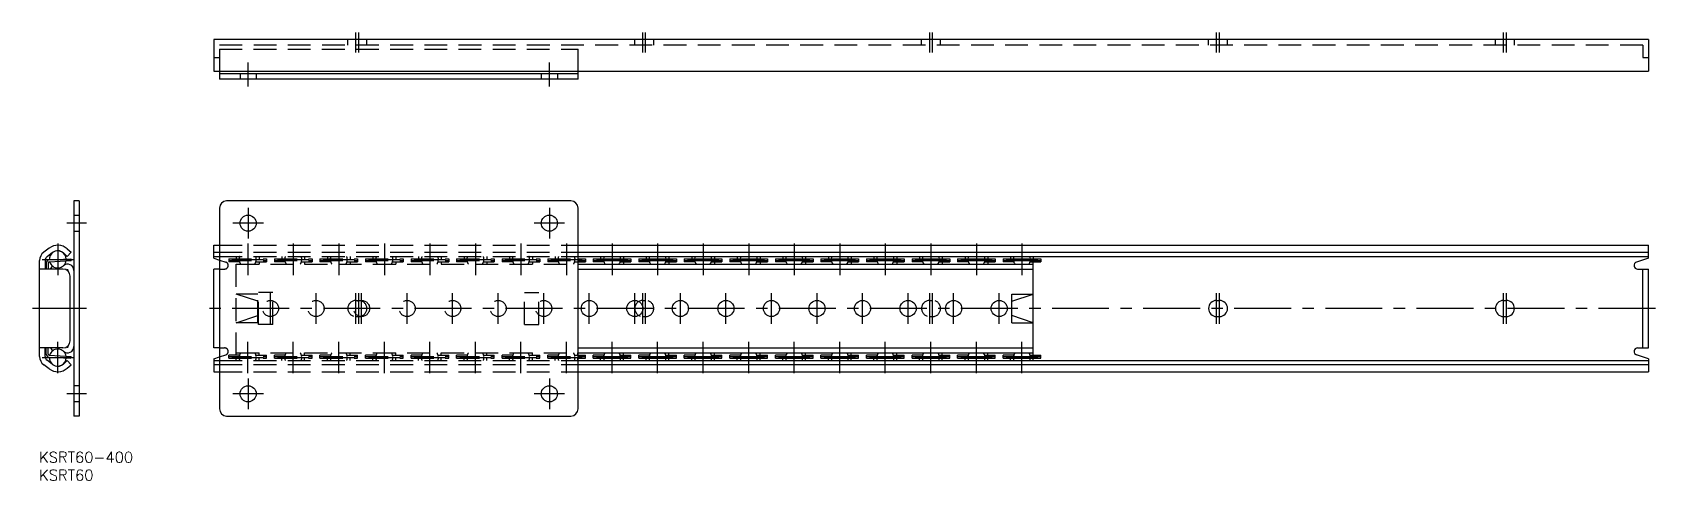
# Model space of a CAD drawing. Extents: x -2 to 451, y -8 to 117.
import ezdxf

# ---------------------------------------------------------------- set-up
doc = ezdxf.new("R2010")
doc.units = 0
doc.header["$LTSCALE"] = 0.5
doc.linetypes.add('CENTER', pattern=[50.8, 31.75, -6.35, 6.35, -6.35])
doc.linetypes.add('DASHED', pattern=[19.05, 12.7, -6.35])
for name, color, linetype in [('MSM_CENTER', 1, 'CENTER'), ('MSM_CONTINUOUS', 7, 'CONTINUOUS'), ('MSM_DASHED', 4, 'DASHED'), ('MSM_PART_NUMBER', 7, 'CONTINUOUS')]:
    doc.layers.add(name, color=color, linetype=linetype)
doc.styles.get("Standard").update_dxf_attribs({"font": 'txt.shx', "height": 3, "bigfont": 'bigfont.shx'})

msp = doc.modelspace()

# ---------------------------------------------------------------- linework, layer by layer
at = {"layer": 'MSM_CENTER'}
for p, q in [((88.19, 111.45), (88.19, 117)), ((88.99, 111.45), (88.99, 117)), ((168.19, 111.45), (168.19, 117)), ((168.99, 111.45), (168.99, 117)), ((248.19, 111.45), (248.19, 117)), ((248.99, 111.45), (248.99, 117)), ((328.19, 111.45), (328.19, 117)), ((328.99, 111.45), (328.99, 117)), ((408.19, 111.45), (408.19, 117)), ((408.99, 111.45), (408.99, 117)), ((58.14, 101.95), (58.14, 108.65)), ((142.14, 101.95), (142.14, 108.65)), ((58.14, 68.05), (58.14, 59.55)), ((142.14, 68.05), (142.14, 59.55)), ((13.05, 63.8), (7.55, 63.8)), ((62.39, 63.8), (53.89, 63.8)), ((146.39, 63.8), (137.89, 63.8)), ((5.05, 58.08), (5.05, 49.32)), ((58.02, 58.08), (58.02, 49.32)), ((70.72, 58.08), (70.72, 49.32)), ((83.42, 58.08), (83.42, 49.32)), ((96.12, 58.08), (96.12, 49.32)), ((108.82, 58.08), (108.82, 49.32)), ((121.52, 58.08), (121.52, 49.32)), ((134.22, 58.08), (134.22, 49.32)), ((146.92, 58.08), (146.92, 49.32)), ((159.62, 58.08), (159.62, 49.32)), ((172.32, 58.08), (172.32, 49.32)), ((185.02, 58.08), (185.02, 49.32)), ((197.72, 58.08), (197.72, 49.32)), ((210.42, 58.08), (210.42, 49.32)), ((223.12, 58.08), (223.12, 49.32)), ((235.82, 58.08), (235.82, 49.32)), ((248.52, 58.08), (248.52, 49.32)), ((261.22, 58.08), (261.22, 49.32)), ((273.92, 58.08), (273.92, 49.32)), ((0.67, 53.7), (9.43, 53.7)), ((53.64, 53.7), (62.4, 53.7)), ((66.34, 53.7), (75.1, 53.7)), ((79.04, 53.7), (87.8, 53.7)), ((91.74, 53.7), (100.5, 53.7)), ((104.44, 53.7), (113.2, 53.7)), ((117.14, 53.7), (125.9, 53.7)), ((129.84, 53.7), (138.6, 53.7)), ((142.54, 53.7), (151.3, 53.7)), ((155.24, 53.7), (164, 53.7)), ((167.94, 53.7), (176.7, 53.7)), ((180.64, 53.7), (189.4, 53.7)), ((193.34, 53.7), (202.1, 53.7)), ((206.04, 53.7), (214.8, 53.7)), ((218.74, 53.7), (227.5, 53.7)), ((231.44, 53.7), (240.2, 53.7)), ((244.14, 53.7), (252.9, 53.7)), ((256.84, 53.7), (265.6, 53.7)), ((269.54, 53.7), (278.3, 53.7)), ((64.37, 35.75), (64.37, 44.25)), ((77.07, 35.75), (77.07, 44.25)), ((88.19, 35.75), (88.19, 44.25)), ((88.99, 35.75), (88.99, 44.25)), ((89.77, 35.75), (89.77, 44.25)), ((102.47, 35.75), (102.47, 44.25)), ((115.17, 35.75), (115.17, 44.25)), ((127.87, 35.75), (127.87, 44.25)), ((140.57, 35.75), (140.57, 44.25)), ((153.27, 35.75), (153.27, 44.25)), ((165.97, 35.75), (165.97, 44.25)), ((168.19, 35.75), (168.19, 44.25)), ((168.99, 35.75), (168.99, 44.25)), ((178.67, 35.75), (178.67, 44.25)), ((191.37, 35.75), (191.37, 44.25)), ((204.07, 35.75), (204.07, 44.25)), ((216.77, 35.75), (216.77, 44.25)), ((229.47, 35.75), (229.47, 44.25)), ((242.17, 35.75), (242.17, 44.25)), ((248.19, 35.75), (248.19, 44.25)), ((248.99, 35.75), (248.99, 44.25)), ((254.87, 35.75), (254.87, 44.25)), ((267.57, 35.75), (267.57, 44.25)), ((328.19, 35.75), (328.19, 44.25)), ((328.99, 35.75), (328.99, 44.25)), ((408.19, 35.75), (408.19, 44.25)), ((408.99, 35.75), (408.99, 44.25)), ((13.05, 40), (-2, 40)), ((450.59, 40), (46.59, 40)), ((5.05, 21.91), (5.05, 30.67)), ((58.02, 21.92), (58.02, 30.68)), ((70.72, 21.92), (70.72, 30.68)), ((83.42, 21.92), (83.42, 30.68)), ((96.12, 21.92), (96.12, 30.68)), ((108.82, 21.92), (108.82, 30.68)), ((121.52, 21.92), (121.52, 30.68)), ((134.22, 21.92), (134.22, 30.68)), ((146.92, 21.92), (146.92, 30.68)), ((159.62, 21.92), (159.62, 30.68)), ((172.32, 21.92), (172.32, 30.68)), ((185.02, 21.92), (185.02, 30.68)), ((197.72, 21.92), (197.72, 30.68)), ((210.42, 21.92), (210.42, 30.68)), ((223.12, 21.92), (223.12, 30.68)), ((235.82, 21.92), (235.82, 30.68)), ((248.52, 21.92), (248.52, 30.68)), ((261.22, 21.92), (261.22, 30.68)), ((273.92, 21.92), (273.92, 30.68)), ((0.67, 26.29), (9.43, 26.29)), ((53.64, 26.3), (62.4, 26.3)), ((66.34, 26.3), (75.1, 26.3)), ((79.04, 26.3), (87.8, 26.3)), ((91.74, 26.3), (100.5, 26.3)), ((104.44, 26.3), (113.2, 26.3)), ((117.14, 26.3), (125.9, 26.3)), ((129.84, 26.3), (138.6, 26.3)), ((142.54, 26.3), (151.3, 26.3)), ((155.24, 26.3), (164, 26.3)), ((167.94, 26.3), (176.7, 26.3)), ((180.64, 26.3), (189.4, 26.3)), ((193.34, 26.3), (202.1, 26.3)), ((206.04, 26.3), (214.8, 26.3)), ((218.74, 26.3), (227.5, 26.3)), ((231.44, 26.3), (240.2, 26.3)), ((244.14, 26.3), (252.9, 26.3)), ((256.84, 26.3), (265.6, 26.3)), ((269.54, 26.3), (278.3, 26.3)), ((58.14, 20.45), (58.14, 11.95)), ((142.14, 20.45), (142.14, 11.95)), ((13.05, 16.2), (7.55, 16.2)), ((62.39, 16.2), (53.89, 16.2)), ((146.39, 16.2), (137.89, 16.2))]:
    msp.add_line(p, q, dxfattribs=at)
at = {"layer": 'MSM_CONTINUOUS'}
for p, q in [((448.59, 115), (48.59, 115)), ((48.59, 115), (48.59, 106.24)), ((448.59, 115), (448.59, 106.24)), ((48.59, 106.24), (448.59, 106.24)), ((50.14, 106.24), (50.14, 103.95)), ((150.14, 105.45), (50.14, 105.45)), ((150.14, 103.95), (150.14, 106.24)), ((150.14, 103.95), (50.14, 103.95)), ((11.05, 70), (9.55, 70)), ((9.55, 70), (9.55, 10)), ((11.05, 70), (11.05, 10)), ((50.14, 68), (50.14, 12)), ((148.14, 70), (52.14, 70)), ((150.14, 12), (150.14, 68)), ((2.68, 56.85), (1.13, 55.69)), ((3.61, 55.62), (2.07, 54.45)), ((6.65, 55.48), (7.72, 54.52)), ((7.69, 56.63), (8.76, 55.67)), ((7.72, 54.52), (8.76, 55.67)), ((48.59, 54), (48.59, 57.65)), ((48.59, 57.65), (50.14, 57.65)), ((48.59, 55.67), (50.14, 55.67)), ((48.59, 54.52), (50.14, 54.52)), ((150.14, 57.65), (448.59, 57.65)), ((150.14, 55.67), (448.59, 55.67)), ((150.14, 54.52), (448.59, 54.52)), ((156.44, 54.52), (156.44, 53.87)), ((162.79, 54.52), (162.79, 53.87)), ((169.14, 54.52), (169.14, 53.87)), ((175.49, 54.52), (175.49, 53.87)), ((181.84, 54.52), (181.84, 53.87)), ((188.19, 54.52), (188.19, 53.87)), ((194.54, 54.52), (194.54, 53.87)), ((200.89, 54.52), (200.89, 53.87)), ((207.24, 54.52), (207.24, 53.87)), ((213.59, 54.52), (213.59, 53.87)), ((219.94, 54.52), (219.94, 53.87)), ((226.29, 54.52), (226.29, 53.87)), ((232.64, 54.52), (232.64, 53.87)), ((238.99, 54.52), (238.99, 53.87)), ((245.34, 54.52), (245.34, 53.87)), ((251.69, 54.52), (251.69, 53.87)), ((258.04, 54.52), (258.04, 53.87)), ((264.39, 54.52), (264.39, 53.87)), ((270.74, 54.52), (270.74, 53.87)), ((277.09, 54.52), (277.09, 53.87)), ((448.59, 54), (448.59, 57.65)), ((0, 26.58), (0, 53.42)), ((6.5, 51), (0, 51)), ((1.55, 53.42), (1.55, 51)), ((1.85, 52.74), (1.85, 51)), ((2.35, 52.74), (2.35, 51)), ((2.61, 53.54), (8.72, 53.86)), ((2.63, 53.04), (8.75, 53.36)), ((3.01, 51), (3.62, 51.8)), ((8, 50.32), (8, 50.62)), ((8.72, 53.86), (8.75, 53.36)), ((48.59, 54), (50.14, 53.51)), ((48.59, 29), (48.59, 51)), ((50.14, 51), (48.59, 51)), ((150.14, 53.87), (152.17, 53.87)), ((150.14, 53.37), (152.17, 53.37)), ((150.14, 53.03), (152.17, 53.03)), ((150.14, 52.37), (277.09, 52.37)), ((150.14, 51), (277.09, 51)), ((152.17, 53.87), (152.17, 53.03)), ((154.37, 53.87), (164.87, 53.87)), ((154.37, 53.87), (154.37, 53.03)), ((154.37, 53.37), (164.87, 53.37)), ((157.33, 53.03), (154.37, 53.03)), ((161.9, 53.03), (164.87, 53.03)), ((162.79, 53.03), (162.79, 52.37)), ((164.87, 53.87), (164.87, 53.03)), ((167.07, 53.87), (177.57, 53.87)), ((167.07, 53.87), (167.07, 53.03)), ((167.07, 53.37), (177.57, 53.37)), ((170.03, 53.03), (167.07, 53.03)), ((174.6, 53.03), (177.57, 53.03)), ((175.49, 53.03), (175.49, 52.37)), ((177.57, 53.87), (177.57, 53.03)), ((179.77, 53.87), (179.77, 53.03)), ((179.77, 53.87), (190.27, 53.87)), ((179.77, 53.37), (190.27, 53.37)), ((182.73, 53.03), (179.77, 53.03)), ((187.3, 53.03), (190.27, 53.03)), ((188.19, 53.03), (188.19, 52.37)), ((190.27, 53.87), (190.27, 53.03)), ((192.47, 53.87), (202.97, 53.87)), ((192.47, 53.87), (192.47, 53.03)), ((192.47, 53.37), (202.97, 53.37)), ((195.43, 53.03), (192.47, 53.03)), ((200, 53.03), (202.97, 53.03)), ((200.89, 53.03), (200.89, 52.37)), ((202.97, 53.87), (202.97, 53.03)), ((205.17, 53.87), (215.67, 53.87)), ((205.17, 53.87), (205.17, 53.03)), ((205.17, 53.37), (215.67, 53.37)), ((208.13, 53.03), (205.17, 53.03)), ((212.7, 53.03), (215.67, 53.03)), ((213.59, 53.03), (213.59, 52.37)), ((215.67, 53.87), (215.67, 53.03)), ((217.87, 53.87), (228.37, 53.87)), ((217.87, 53.87), (217.87, 53.03)), ((217.87, 53.37), (228.37, 53.37)), ((220.83, 53.03), (217.87, 53.03)), ((225.4, 53.03), (228.37, 53.03)), ((226.29, 53.03), (226.29, 52.37)), ((228.37, 53.87), (228.37, 53.03)), ((230.57, 53.87), (241.07, 53.87)), ((230.57, 53.87), (230.57, 53.03)), ((230.57, 53.37), (241.07, 53.37)), ((233.53, 53.03), (230.57, 53.03)), ((238.1, 53.03), (241.07, 53.03)), ((238.99, 53.03), (238.99, 52.37)), ((241.07, 53.87), (241.07, 53.03)), ((243.27, 53.87), (253.77, 53.87)), ((243.27, 53.87), (243.27, 53.03)), ((243.27, 53.37), (253.77, 53.37)), ((246.23, 53.03), (243.27, 53.03)), ((250.8, 53.03), (253.77, 53.03)), ((251.69, 53.03), (251.69, 52.37)), ((253.77, 53.87), (253.77, 53.03)), ((255.97, 53.87), (266.47, 53.87)), ((255.97, 53.87), (255.97, 53.03)), ((255.97, 53.37), (266.47, 53.37)), ((258.93, 53.03), (255.97, 53.03)), ((263.5, 53.03), (266.47, 53.03)), ((264.39, 53.03), (264.39, 52.37)), ((266.47, 53.87), (266.47, 53.03)), ((268.67, 53.87), (279.17, 53.87)), ((268.67, 53.87), (268.67, 53.03)), ((268.67, 53.37), (279.17, 53.37)), ((271.63, 53.03), (268.67, 53.03)), ((276.2, 53.03), (279.17, 53.03)), ((277.09, 26.97), (277.09, 53.03)), ((279.17, 53.87), (279.17, 53.03)), ((448.59, 54), (445.29, 52.95)), ((445.59, 51), (448.59, 51)), ((447.04, 29), (447.04, 51)), ((448.59, 29), (448.59, 51)), ((8.5, 31), (8.5, 49)), ((271.09, 44), (277.09, 44)), ((271.09, 42), (277.09, 44)), ((271.09, 36), (271.09, 44)), ((328.19, 42.25), (328.99, 42.25)), ((408.19, 42.25), (408.99, 42.25)), ((277.09, 36), (271.09, 38)), ((328.19, 37.75), (328.99, 37.75)), ((408.19, 37.75), (408.99, 37.75)), ((271.09, 36), (277.09, 36)), ((6.5, 29), (0, 29)), ((1.55, 26.58), (1.55, 29)), ((1.85, 27.25), (1.85, 29)), ((2.35, 27.25), (2.35, 29)), ((3.01, 29), (3.62, 28.19)), ((8, 29.37), (8, 29.68)), ((50.14, 29), (48.59, 29)), ((150.14, 29), (277.09, 29)), ((150.14, 27.63), (277.09, 27.63)), ((162.79, 26.97), (162.79, 27.63)), ((175.49, 26.97), (175.49, 27.63)), ((188.19, 26.97), (188.19, 27.63)), ((200.89, 26.97), (200.89, 27.63)), ((213.59, 26.97), (213.59, 27.63)), ((226.29, 26.97), (226.29, 27.63)), ((238.99, 26.97), (238.99, 27.63)), ((251.69, 26.97), (251.69, 27.63)), ((264.39, 26.97), (264.39, 27.63)), ((445.59, 29), (448.59, 29)), ((2.68, 23.14), (1.13, 24.3)), ((3.61, 24.38), (2.07, 25.54)), ((2.61, 26.45), (8.72, 26.13)), ((2.63, 26.95), (8.75, 26.63)), ((6.65, 24.51), (7.72, 25.48)), ((7.69, 23.36), (8.76, 24.32)), ((7.72, 25.48), (8.76, 24.32)), ((8.72, 26.13), (8.75, 26.63)), ((48.59, 26), (50.14, 26.49)), ((48.59, 26), (48.59, 22.35)), ((48.59, 25.48), (50.14, 25.48)), ((48.59, 24.33), (50.14, 24.33)), ((150.14, 26.97), (152.17, 26.97)), ((150.14, 26.63), (152.17, 26.63)), ((150.14, 26.13), (152.17, 26.13)), ((150.14, 25.48), (448.59, 25.48)), ((150.14, 24.33), (448.59, 24.33)), ((152.17, 26.13), (152.17, 26.97)), ((157.33, 26.97), (154.37, 26.97)), ((154.37, 26.13), (154.37, 26.97)), ((154.37, 26.63), (164.87, 26.63)), ((154.37, 26.13), (164.87, 26.13)), ((156.44, 25.48), (156.44, 26.13)), ((161.9, 26.97), (164.87, 26.97)), ((162.79, 25.48), (162.79, 26.13)), ((164.87, 26.13), (164.87, 26.97)), ((170.03, 26.97), (167.07, 26.97)), ((167.07, 26.13), (167.07, 26.97)), ((167.07, 26.63), (177.57, 26.63)), ((167.07, 26.13), (177.57, 26.13)), ((169.14, 25.48), (169.14, 26.13)), ((174.6, 26.97), (177.57, 26.97)), ((175.49, 25.48), (175.49, 26.13)), ((177.57, 26.13), (177.57, 26.97)), ((179.77, 26.13), (179.77, 26.97)), ((182.73, 26.97), (179.77, 26.97)), ((179.77, 26.63), (190.27, 26.63)), ((179.77, 26.13), (190.27, 26.13)), ((181.84, 25.48), (181.84, 26.13)), ((187.3, 26.97), (190.27, 26.97)), ((188.19, 25.48), (188.19, 26.13)), ((190.27, 26.13), (190.27, 26.97)), ((195.43, 26.97), (192.47, 26.97)), ((192.47, 26.13), (192.47, 26.97)), ((192.47, 26.63), (202.97, 26.63)), ((192.47, 26.13), (202.97, 26.13)), ((194.54, 25.48), (194.54, 26.13)), ((200, 26.97), (202.97, 26.97)), ((200.89, 25.48), (200.89, 26.13)), ((202.97, 26.13), (202.97, 26.97)), ((208.13, 26.97), (205.17, 26.97)), ((205.17, 26.13), (205.17, 26.97)), ((205.17, 26.63), (215.67, 26.63)), ((205.17, 26.13), (215.67, 26.13)), ((207.24, 25.48), (207.24, 26.13)), ((212.7, 26.97), (215.67, 26.97)), ((213.59, 25.48), (213.59, 26.13)), ((215.67, 26.13), (215.67, 26.97)), ((220.83, 26.97), (217.87, 26.97)), ((217.87, 26.13), (217.87, 26.97)), ((217.87, 26.63), (228.37, 26.63)), ((217.87, 26.13), (228.37, 26.13)), ((219.94, 25.48), (219.94, 26.13)), ((225.4, 26.97), (228.37, 26.97)), ((226.29, 25.48), (226.29, 26.13)), ((228.37, 26.13), (228.37, 26.97)), ((230.57, 26.13), (230.57, 26.97)), ((233.53, 26.97), (230.57, 26.97)), ((230.57, 26.63), (241.07, 26.63)), ((230.57, 26.13), (241.07, 26.13)), ((232.64, 25.48), (232.64, 26.13)), ((238.1, 26.97), (241.07, 26.97)), ((238.99, 25.48), (238.99, 26.13)), ((241.07, 26.13), (241.07, 26.97)), ((243.27, 26.13), (243.27, 26.97)), ((246.23, 26.97), (243.27, 26.97)), ((243.27, 26.63), (253.77, 26.63)), ((243.27, 26.13), (253.77, 26.13)), ((245.34, 25.48), (245.34, 26.13)), ((250.8, 26.97), (253.77, 26.97)), ((251.69, 25.48), (251.69, 26.13)), ((253.77, 26.13), (253.77, 26.97)), ((255.97, 26.13), (255.97, 26.97)), ((258.93, 26.97), (255.97, 26.97)), ((255.97, 26.63), (266.47, 26.63)), ((255.97, 26.13), (266.47, 26.13)), ((258.04, 25.48), (258.04, 26.13)), ((263.5, 26.97), (266.47, 26.97)), ((264.39, 25.48), (264.39, 26.13)), ((266.47, 26.13), (266.47, 26.97)), ((268.67, 26.13), (268.67, 26.97)), ((271.63, 26.97), (268.67, 26.97)), ((268.67, 26.63), (279.17, 26.63)), ((268.67, 26.13), (279.17, 26.13)), ((270.74, 25.48), (270.74, 26.13)), ((276.2, 26.97), (279.17, 26.97)), ((277.09, 25.48), (277.09, 26.13)), ((279.17, 26.13), (279.17, 26.97)), ((448.59, 26), (445.29, 27.05)), ((448.59, 26), (448.59, 22.35)), ((48.59, 22.35), (50.14, 22.35)), ((150.14, 22.35), (448.59, 22.35)), ((11.05, 10), (9.55, 10)), ((52.14, 10), (148.14, 10))]:
    msp.add_line(p, q, dxfattribs=at)
for centre in [(58.14, 63.8), (142.14, 63.8), (153.27, 40), (165.97, 40), (178.67, 40), (191.37, 40), (204.07, 40), (216.77, 40), (229.47, 40), (242.17, 40), (254.87, 40), (267.57, 40), (58.14, 16.2), (142.14, 16.2)]:
    msp.add_circle(centre, 2.25, dxfattribs=at)
for centre, radius, start, end in [((52.14, 68), 2, 90, 180), ((148.14, 68), 2, 0, 90), ((2.85, 53.42), 2.85, 127, 180), ((2.85, 53.42), 1.3, 127, 180), ((5.05, 53.7), 2.38, 2.2236, 183.7764), ((5.05, 53.7), 3.94, 48, 127), ((5.05, 53.7), 2.39, 48, 127), ((159.62, 53.7), 2.38, 159.9452, 176.1394), ((159.62, 53.7), 2.38, 3.8606, 20.0548), ((172.32, 53.7), 2.38, 159.9452, 176.1394), ((172.32, 53.7), 2.38, 3.8606, 20.0548), ((185.02, 53.7), 2.38, 159.9452, 176.1394), ((185.02, 53.7), 2.38, 3.8606, 20.0548), ((197.72, 53.7), 2.38, 159.9452, 176.1394), ((197.72, 53.7), 2.38, 3.8606, 20.0548), ((210.42, 53.7), 2.38, 159.9452, 176.1394), ((210.42, 53.7), 2.38, 3.8606, 20.0548), ((223.12, 53.7), 2.38, 159.9452, 176.1394), ((223.12, 53.7), 2.38, 3.8606, 20.0548), ((235.82, 53.7), 2.38, 159.9452, 176.1394), ((235.82, 53.7), 2.38, 3.8606, 20.0548), ((248.52, 53.7), 2.38, 159.9452, 176.1394), ((248.52, 53.7), 2.38, 3.8606, 20.0548), ((261.22, 53.7), 2.38, 159.9452, 176.1394), ((261.22, 53.7), 2.38, 3.8606, 20.0548), ((273.92, 53.7), 2.38, 159.9452, 176.1394), ((273.92, 53.7), 2.38, 3.8606, 20.0548), ((2.65, 52.74), 0.8, 93, 180), ((2.65, 52.74), 0.3, 93, 180), ((5.05, 53.7), 2.38, 195.9226, 350.0774), ((6.5, 49), 2, 0, 90), ((7.8, 50.62), 1.75, 0, 131.7483), ((5.05, 53.7), 3.93, 309.8883, 311.7483), ((7.8, 50.62), 0.2, 0, 131.7483), ((159.62, 53.7), 2.38, 188.1907, 214.0122), ((159.62, 53.7), 2.38, 325.9878, 351.8093), ((172.32, 53.7), 2.38, 188.1907, 214.0122), ((172.32, 53.7), 2.38, 325.9878, 351.8093), ((185.02, 53.7), 2.38, 188.1907, 214.0122), ((185.02, 53.7), 2.38, 325.9878, 351.8093), ((197.72, 53.7), 2.38, 188.1907, 214.0122), ((197.72, 53.7), 2.38, 325.9878, 351.8093), ((210.42, 53.7), 2.38, 188.1907, 214.0122), ((210.42, 53.7), 2.38, 325.9878, 351.8093), ((223.12, 53.7), 2.38, 188.1907, 214.0122), ((223.12, 53.7), 2.38, 325.9878, 351.8093), ((235.82, 53.7), 2.38, 188.1907, 214.0122), ((235.82, 53.7), 2.38, 325.9878, 351.8093), ((248.52, 53.7), 2.38, 188.1907, 214.0122), ((248.52, 53.7), 2.38, 325.9878, 351.8093), ((261.22, 53.7), 2.38, 188.1907, 214.0122), ((261.22, 53.7), 2.38, 325.9878, 351.8093), ((273.92, 53.7), 2.38, 188.1907, 214.0122), ((273.92, 53.7), 2.38, 325.9878, 351.8093), ((445.59, 52), 1, 107.588, 270), ((328.19, 40), 2.25, 90, 270), ((328.99, 40), 2.25, 270, 90), ((408.19, 40), 2.25, 90, 270), ((408.99, 40), 2.25, 270, 90), ((2.65, 27.25), 0.8, 180, 267), ((2.65, 27.25), 0.3, 180, 267), ((5.05, 26.29), 2.38, 9.9226, 164.0774), ((6.5, 31), 2, 270, 0), ((7.8, 29.37), 1.75, 228.2517, 0), ((5.05, 26.29), 3.93, 48.2517, 50.1117), ((7.8, 29.37), 0.2, 228.2517, 0), ((159.62, 26.3), 2.38, 145.9878, 171.8093), ((159.62, 26.3), 2.38, 8.1907, 34.0122), ((172.32, 26.3), 2.38, 145.9878, 171.8093), ((172.32, 26.3), 2.38, 8.1907, 34.0122), ((185.02, 26.3), 2.38, 145.9878, 171.8093), ((185.02, 26.3), 2.38, 8.1907, 34.0122), ((197.72, 26.3), 2.38, 145.9878, 171.8093), ((197.72, 26.3), 2.38, 8.1907, 34.0122), ((210.42, 26.3), 2.38, 145.9878, 171.8093), ((210.42, 26.3), 2.38, 8.1907, 34.0122), ((223.12, 26.3), 2.38, 145.9878, 171.8093), ((223.12, 26.3), 2.38, 8.1907, 34.0122), ((235.82, 26.3), 2.38, 145.9878, 171.8093), ((235.82, 26.3), 2.38, 8.1907, 34.0122), ((248.52, 26.3), 2.38, 145.9878, 171.8093), ((248.52, 26.3), 2.38, 8.1907, 34.0122), ((261.22, 26.3), 2.38, 145.9878, 171.8093), ((261.22, 26.3), 2.38, 8.1907, 34.0122), ((273.92, 26.3), 2.38, 145.9878, 171.8093), ((273.92, 26.3), 2.38, 8.1907, 34.0122), ((445.59, 28), 1, 90, 252.412), ((2.85, 26.58), 2.85, 180, 233), ((2.85, 26.58), 1.3, 180, 233), ((5.05, 26.29), 2.38, 176.2236, 357.7764), ((5.05, 26.29), 3.94, 233, 312), ((5.05, 26.29), 2.39, 233, 312), ((159.62, 26.3), 2.38, 183.8606, 200.0548), ((159.62, 26.3), 2.38, 339.9452, 356.1394), ((172.32, 26.3), 2.38, 183.8606, 200.0548), ((172.32, 26.3), 2.38, 339.9452, 356.1394), ((185.02, 26.3), 2.38, 183.8606, 200.0548), ((185.02, 26.3), 2.38, 339.9452, 356.1394), ((197.72, 26.3), 2.38, 183.8606, 200.0548), ((197.72, 26.3), 2.38, 339.9452, 356.1394), ((210.42, 26.3), 2.38, 183.8606, 200.0548), ((210.42, 26.3), 2.38, 339.9452, 356.1394), ((223.12, 26.3), 2.38, 183.8606, 200.0548), ((223.12, 26.3), 2.38, 339.9452, 356.1394), ((235.82, 26.3), 2.38, 183.8606, 200.0548), ((235.82, 26.3), 2.38, 339.9452, 356.1394), ((248.52, 26.3), 2.38, 183.8606, 200.0548), ((248.52, 26.3), 2.38, 339.9452, 356.1394), ((261.22, 26.3), 2.38, 183.8606, 200.0548), ((261.22, 26.3), 2.38, 339.9452, 356.1394), ((273.92, 26.3), 2.38, 183.8606, 200.0548), ((273.92, 26.3), 2.38, 339.9452, 356.1394), ((52.14, 12), 2, 180, 270), ((148.14, 12), 2, 270, 360)]:
    msp.add_arc(centre, radius, start, end, dxfattribs=at)
at = {"layer": 'MSM_DASHED'}
for p, q in [((447.04, 113.45), (48.59, 113.45)), ((85.94, 113.45), (85.94, 115)), ((91.24, 113.45), (91.24, 115)), ((165.94, 113.45), (165.94, 115)), ((171.24, 113.45), (171.24, 115)), ((245.94, 113.45), (245.94, 115)), ((251.24, 113.45), (251.24, 115)), ((325.94, 113.45), (325.94, 115)), ((331.24, 113.45), (331.24, 115)), ((405.94, 113.45), (405.94, 115)), ((411.24, 113.45), (411.24, 115)), ((447.04, 113.45), (447.04, 110)), ((48.59, 110), (50.14, 110)), ((50.14, 112.32), (150.14, 112.32)), ((50.14, 112.32), (50.14, 106.24)), ((150.14, 106.24), (150.14, 112.32)), ((447.04, 110), (448.59, 110)), ((55.89, 105.45), (55.89, 103.95)), ((60.39, 105.45), (60.39, 103.95)), ((139.89, 105.45), (139.89, 103.95)), ((144.39, 105.45), (144.39, 103.95)), ((9.55, 66.05), (11.05, 66.05)), ((9.55, 61.55), (11.05, 61.55)), ((50.14, 57.65), (150.14, 57.65)), ((50.14, 55.67), (150.14, 55.67)), ((50.14, 54.52), (150.14, 54.52)), ((54.84, 54.52), (54.84, 53.87)), ((61.19, 54.52), (61.19, 53.87)), ((67.54, 54.52), (67.54, 53.87)), ((73.89, 54.52), (73.89, 53.87)), ((80.24, 54.52), (80.24, 53.87)), ((86.59, 54.52), (86.59, 53.87)), ((92.94, 54.52), (92.94, 53.87)), ((99.29, 54.52), (99.29, 53.87)), ((105.64, 54.52), (105.64, 53.87)), ((111.99, 54.52), (111.99, 53.87)), ((118.34, 54.52), (118.34, 53.87)), ((124.69, 54.52), (124.69, 53.87)), ((131.04, 54.52), (131.04, 53.87)), ((137.39, 54.52), (137.39, 53.87)), ((143.74, 54.52), (143.74, 53.87)), ((150.09, 54.52), (150.09, 53.87)), ((50.14, 53.51), (51.89, 52.95)), ((50.14, 51), (51.59, 51)), ((52.77, 53.87), (63.27, 53.87)), ((52.77, 53.87), (52.77, 53.03)), ((52.77, 53.37), (63.27, 53.37)), ((55.73, 53.03), (52.77, 53.03)), ((54.84, 26.97), (54.84, 53.03)), ((54.84, 52.37), (150.14, 52.37)), ((60.3, 53.03), (63.27, 53.03)), ((61.19, 53.03), (61.19, 52.37)), ((63.27, 53.87), (63.27, 53.03)), ((65.47, 53.87), (75.97, 53.87)), ((65.47, 53.87), (65.47, 53.03)), ((65.47, 53.37), (75.97, 53.37)), ((68.43, 53.03), (65.47, 53.03)), ((73, 53.03), (75.97, 53.03)), ((73.89, 53.03), (73.89, 52.37)), ((75.97, 53.87), (75.97, 53.03)), ((78.17, 53.87), (88.67, 53.87)), ((78.17, 53.87), (78.17, 53.03)), ((78.17, 53.37), (88.67, 53.37)), ((81.13, 53.03), (78.17, 53.03)), ((85.7, 53.03), (88.67, 53.03)), ((86.59, 53.03), (86.59, 52.37)), ((88.67, 53.87), (88.67, 53.03)), ((90.87, 53.87), (101.37, 53.87)), ((90.87, 53.87), (90.87, 53.03)), ((90.87, 53.37), (101.37, 53.37)), ((93.83, 53.03), (90.87, 53.03)), ((98.4, 53.03), (101.37, 53.03)), ((99.29, 53.03), (99.29, 52.37)), ((101.37, 53.87), (101.37, 53.03)), ((103.57, 53.87), (114.07, 53.87)), ((103.57, 53.87), (103.57, 53.03)), ((103.57, 53.37), (114.07, 53.37)), ((106.53, 53.03), (103.57, 53.03)), ((111.1, 53.03), (114.07, 53.03)), ((111.99, 53.03), (111.99, 52.37)), ((114.07, 53.87), (114.07, 53.03)), ((116.27, 53.87), (126.77, 53.87)), ((116.27, 53.87), (116.27, 53.03)), ((116.27, 53.37), (126.77, 53.37)), ((119.23, 53.03), (116.27, 53.03)), ((123.8, 53.03), (126.77, 53.03)), ((124.69, 53.03), (124.69, 52.37)), ((126.77, 53.87), (126.77, 53.03)), ((128.97, 53.87), (139.47, 53.87)), ((128.97, 53.87), (128.97, 53.03)), ((128.97, 53.37), (139.47, 53.37)), ((131.93, 53.03), (128.97, 53.03)), ((136.5, 53.03), (139.47, 53.03)), ((137.39, 53.03), (137.39, 52.37)), ((139.47, 53.87), (139.47, 53.03)), ((141.67, 53.87), (141.67, 53.03)), ((141.67, 53.87), (150.14, 53.87)), ((141.67, 53.37), (150.14, 53.37)), ((144.63, 53.03), (141.67, 53.03)), ((149.2, 53.03), (150.14, 53.03)), ((150.09, 53.03), (150.09, 52.37)), ((60.84, 42), (54.84, 44)), ((60.84, 44), (54.84, 44)), ((60.84, 36), (60.84, 44)), ((65.04, 44.5), (61.04, 44.5)), ((61.04, 35.5), (61.04, 44.5)), ((65.04, 35.5), (65.04, 44.5)), ((88.19, 42.25), (88.99, 42.25)), ((135.24, 44.5), (139.24, 44.5)), ((135.24, 35.5), (135.24, 44.5)), ((139.24, 35.5), (139.24, 44.5)), ((168.19, 42.25), (168.99, 42.25)), ((248.19, 42.25), (248.99, 42.25)), ((54.84, 36), (60.84, 38)), ((88.19, 37.75), (88.99, 37.75)), ((168.19, 37.75), (168.99, 37.75)), ((248.19, 37.75), (248.99, 37.75)), ((60.84, 36), (54.84, 36)), ((65.04, 35.5), (61.04, 35.5)), ((135.24, 35.5), (139.24, 35.5)), ((50.14, 29), (51.59, 29)), ((54.84, 27.63), (150.14, 27.63)), ((61.19, 26.97), (61.19, 27.63)), ((73.89, 26.97), (73.89, 27.63)), ((86.59, 26.97), (86.59, 27.63)), ((99.29, 26.97), (99.29, 27.63)), ((111.99, 26.97), (111.99, 27.63)), ((124.69, 26.97), (124.69, 27.63)), ((137.39, 26.97), (137.39, 27.63)), ((150.09, 26.97), (150.09, 27.63)), ((50.14, 26.49), (51.89, 27.05)), ((50.14, 25.48), (150.14, 25.48)), ((50.14, 24.33), (150.14, 24.33)), ((52.77, 26.13), (52.77, 26.97)), ((55.73, 26.97), (52.77, 26.97)), ((52.77, 26.63), (63.27, 26.63)), ((52.77, 26.13), (63.27, 26.13)), ((54.84, 25.48), (54.84, 26.13)), ((60.3, 26.97), (63.27, 26.97)), ((61.19, 25.48), (61.19, 26.13)), ((63.27, 26.13), (63.27, 26.97)), ((68.43, 26.97), (65.47, 26.97)), ((65.47, 26.13), (65.47, 26.97)), ((65.47, 26.63), (75.97, 26.63)), ((65.47, 26.13), (75.97, 26.13)), ((67.54, 25.48), (67.54, 26.13)), ((73, 26.97), (75.97, 26.97)), ((73.89, 25.48), (73.89, 26.13)), ((75.97, 26.13), (75.97, 26.97)), ((81.13, 26.97), (78.17, 26.97)), ((78.17, 26.13), (78.17, 26.97)), ((78.17, 26.63), (88.67, 26.63)), ((78.17, 26.13), (88.67, 26.13)), ((80.24, 25.48), (80.24, 26.13)), ((85.7, 26.97), (88.67, 26.97)), ((86.59, 25.48), (86.59, 26.13)), ((88.67, 26.13), (88.67, 26.97)), ((93.83, 26.97), (90.87, 26.97)), ((90.87, 26.13), (90.87, 26.97)), ((90.87, 26.63), (101.37, 26.63)), ((90.87, 26.13), (101.37, 26.13)), ((92.94, 25.48), (92.94, 26.13)), ((98.4, 26.97), (101.37, 26.97)), ((99.29, 25.48), (99.29, 26.13)), ((101.37, 26.13), (101.37, 26.97)), ((106.53, 26.97), (103.57, 26.97)), ((103.57, 26.13), (103.57, 26.97)), ((103.57, 26.63), (114.07, 26.63)), ((103.57, 26.13), (114.07, 26.13)), ((105.64, 25.48), (105.64, 26.13)), ((111.1, 26.97), (114.07, 26.97)), ((111.99, 25.48), (111.99, 26.13)), ((114.07, 26.13), (114.07, 26.97)), ((119.23, 26.97), (116.27, 26.97)), ((116.27, 26.13), (116.27, 26.97)), ((116.27, 26.63), (126.77, 26.63)), ((116.27, 26.13), (126.77, 26.13)), ((118.34, 25.48), (118.34, 26.13)), ((123.8, 26.97), (126.77, 26.97)), ((124.69, 25.48), (124.69, 26.13)), ((126.77, 26.13), (126.77, 26.97)), ((131.93, 26.97), (128.97, 26.97)), ((128.97, 26.13), (128.97, 26.97)), ((128.97, 26.63), (139.47, 26.63)), ((128.97, 26.13), (139.47, 26.13)), ((131.04, 25.48), (131.04, 26.13)), ((136.5, 26.97), (139.47, 26.97)), ((137.39, 25.48), (137.39, 26.13)), ((139.47, 26.13), (139.47, 26.97)), ((144.63, 26.97), (141.67, 26.97)), ((141.67, 26.13), (141.67, 26.97)), ((141.67, 26.63), (150.14, 26.63)), ((141.67, 26.13), (150.14, 26.13)), ((143.74, 25.48), (143.74, 26.13)), ((149.2, 26.97), (150.14, 26.97)), ((150.09, 25.48), (150.09, 26.13)), ((11.05, 18.45), (9.55, 18.45)), ((50.14, 22.35), (150.14, 22.35)), ((11.05, 13.95), (9.55, 13.95))]:
    msp.add_line(p, q, dxfattribs=at)
for centre in [(64.37, 40), (77.07, 40), (89.77, 40), (102.47, 40), (115.17, 40), (127.87, 40), (140.57, 40)]:
    msp.add_circle(centre, 2.25, dxfattribs=at)
for centre, radius, start, end in [((58.02, 53.7), 2.38, 159.9452, 176.1394), ((58.02, 53.7), 2.38, 3.8606, 20.0548), ((70.72, 53.7), 2.38, 159.9452, 176.1394), ((70.72, 53.7), 2.38, 3.8606, 20.0548), ((83.42, 53.7), 2.38, 159.9452, 176.1394), ((83.42, 53.7), 2.38, 3.8606, 20.0548), ((96.12, 53.7), 2.38, 159.9452, 176.1394), ((96.12, 53.7), 2.38, 3.8606, 20.0548), ((108.82, 53.7), 2.38, 159.9452, 176.1394), ((108.82, 53.7), 2.38, 3.8606, 20.0548), ((121.52, 53.7), 2.38, 159.9452, 176.1394), ((121.52, 53.7), 2.38, 3.8606, 20.0548), ((134.22, 53.7), 2.38, 159.9452, 176.1394), ((134.22, 53.7), 2.38, 3.8606, 20.0548), ((146.92, 53.7), 2.38, 159.9452, 176.1394), ((146.92, 53.7), 2.38, 3.8606, 20.0548), ((51.59, 52), 1, 270, 72.412), ((58.02, 53.7), 2.38, 188.1907, 214.0122), ((58.02, 53.7), 2.38, 325.9878, 351.8093), ((70.72, 53.7), 2.38, 188.1907, 214.0122), ((70.72, 53.7), 2.38, 325.9878, 351.8093), ((83.42, 53.7), 2.38, 188.1907, 214.0122), ((83.42, 53.7), 2.38, 325.9878, 351.8093), ((96.12, 53.7), 2.38, 188.1907, 214.0122), ((96.12, 53.7), 2.38, 325.9878, 351.8093), ((108.82, 53.7), 2.38, 188.1907, 214.0122), ((108.82, 53.7), 2.38, 325.9878, 351.8093), ((121.52, 53.7), 2.38, 188.1907, 214.0122), ((121.52, 53.7), 2.38, 325.9878, 351.8093), ((134.22, 53.7), 2.38, 188.1907, 214.0122), ((134.22, 53.7), 2.38, 325.9878, 351.8093), ((146.92, 53.7), 2.38, 188.1907, 214.0122), ((146.92, 53.7), 2.38, 325.9878, 351.8093), ((88.19, 40), 2.25, 90, 270), ((88.99, 40), 2.25, 270, 90), ((168.19, 40), 2.25, 90, 270), ((168.99, 40), 2.25, 270, 90), ((248.19, 40), 2.25, 90, 270), ((248.99, 40), 2.25, 270, 90), ((51.59, 28), 1, 287.588, 90), ((58.02, 26.3), 2.38, 145.9878, 171.8093), ((58.02, 26.3), 2.38, 8.1907, 34.0122), ((70.72, 26.3), 2.38, 145.9878, 171.8093), ((70.72, 26.3), 2.38, 8.1907, 34.0122), ((83.42, 26.3), 2.38, 145.9878, 171.8093), ((83.42, 26.3), 2.38, 8.1907, 34.0122), ((96.12, 26.3), 2.38, 145.9878, 171.8093), ((96.12, 26.3), 2.38, 8.1907, 34.0122), ((108.82, 26.3), 2.38, 145.9878, 171.8093), ((108.82, 26.3), 2.38, 8.1907, 34.0122), ((121.52, 26.3), 2.38, 145.9878, 171.8093), ((121.52, 26.3), 2.38, 8.1907, 34.0122), ((134.22, 26.3), 2.38, 145.9878, 171.8093), ((134.22, 26.3), 2.38, 8.1907, 34.0122), ((146.92, 26.3), 2.38, 145.9878, 171.8093), ((146.92, 26.3), 2.38, 8.1907, 34.0122), ((58.02, 26.3), 2.38, 183.8606, 200.0548), ((58.02, 26.3), 2.38, 339.9452, 356.1394), ((70.72, 26.3), 2.38, 183.8606, 200.0548), ((70.72, 26.3), 2.38, 339.9452, 356.1394), ((83.42, 26.3), 2.38, 183.8606, 200.0548), ((83.42, 26.3), 2.38, 339.9452, 356.1394), ((96.12, 26.3), 2.38, 183.8606, 200.0548), ((96.12, 26.3), 2.38, 339.9452, 356.1394), ((108.82, 26.3), 2.38, 183.8606, 200.0548), ((108.82, 26.3), 2.38, 339.9452, 356.1394), ((121.52, 26.3), 2.38, 183.8606, 200.0548), ((121.52, 26.3), 2.38, 339.9452, 356.1394), ((134.22, 26.3), 2.38, 183.8606, 200.0548), ((134.22, 26.3), 2.38, 339.9452, 356.1394), ((146.92, 26.3), 2.38, 183.8606, 200.0548), ((146.92, 26.3), 2.38, 339.9452, 356.1394)]:
    msp.add_arc(centre, radius, start, end, dxfattribs=at)

# ---------------------------------------------------------------- texts
at = {"layer": 'MSM_PART_NUMBER', "linetype": 'CONTINUOUS'}
for s, p in [('KSRT60-400', (-0.16, -3)), ('KSRT60', (-0.15, -8))]:
    msp.add_text(s, height=3, dxfattribs=at).set_placement(p)

doc.saveas('drawing.dxf')
